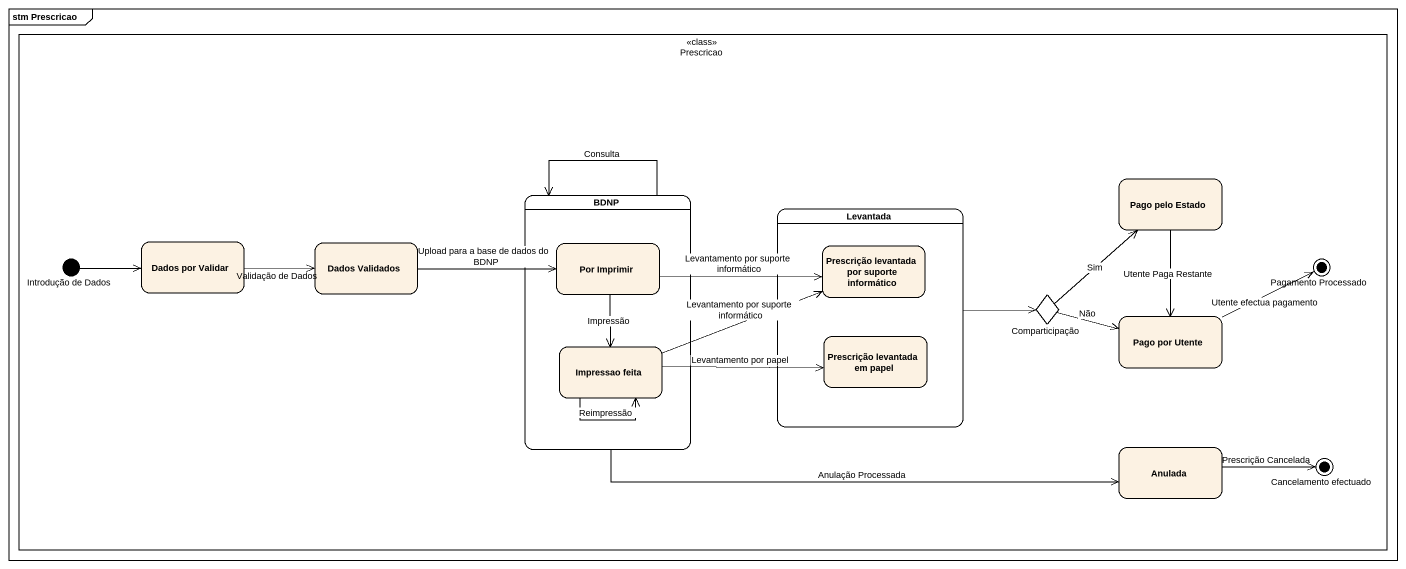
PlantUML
@startuml
mainframe stm Prescricao
hide empty description
state Prescricao <<class>> {
  state "Pago pelo Estado" as Pago_pelo_Estado
  state BDNP {
    state "Por Imprimir" as Por_Imprimir
    state "Impressao feita" as Impressao_feita
  }
  state Levantada {
    state "Prescrição levantada por suporte informático" as Prescrição_levantada_por
    state "Prescrição levantada em papel" as Prescrição_levantada_em
  }
  state "Introdução de Dados" as Introdução_de_Dados <<start>>
  state "Dados por Validar" as Dados_por_Validar
  state "Dados Validados" as Dados_Validados
  state "Pagamento Processado" as Pagamento_Processado <<end>>
  state Comparticipação <<choice>>
  state "Pago por Utente" as Pago_por_Utente
  state Anulada
  state "Cancelamento efectuado" as Cancelamento_efectuado <<end>>
}
Pago_pelo_Estado --> Pago_por_Utente : Utente Paga Restante
BDNP --> BDNP : Consulta
BDNP -right-> Anulada : Anulação Processada
Levantada -right-> Comparticipação
Introdução_de_Dados -right-> Dados_por_Validar
Dados_por_Validar -right-> Dados_Validados : Validação de Dados
Dados_Validados -right-> Por_Imprimir : Upload para a base de dados do BDNP
Por_Imprimir -right-> Prescrição_levantada_por : Levantamento por suporte informático
Por_Imprimir --> Impressao_feita : Impressão
Comparticipação -up-> Pago_pelo_Estado : Sim
Comparticipação -right-> Pago_por_Utente : Não
Pago_por_Utente -right-> Pagamento_Processado : Utente efectua pagamento
Impressao_feita -right-> Prescrição_levantada_por : Levantamento por suporte informático
Impressao_feita -right-> Prescrição_levantada_em : Levantamento por papel
Impressao_feita --> Impressao_feita : Reimpressão
Anulada -right-> Cancelamento_efectuado : Prescrição Cancelada
@enduml
